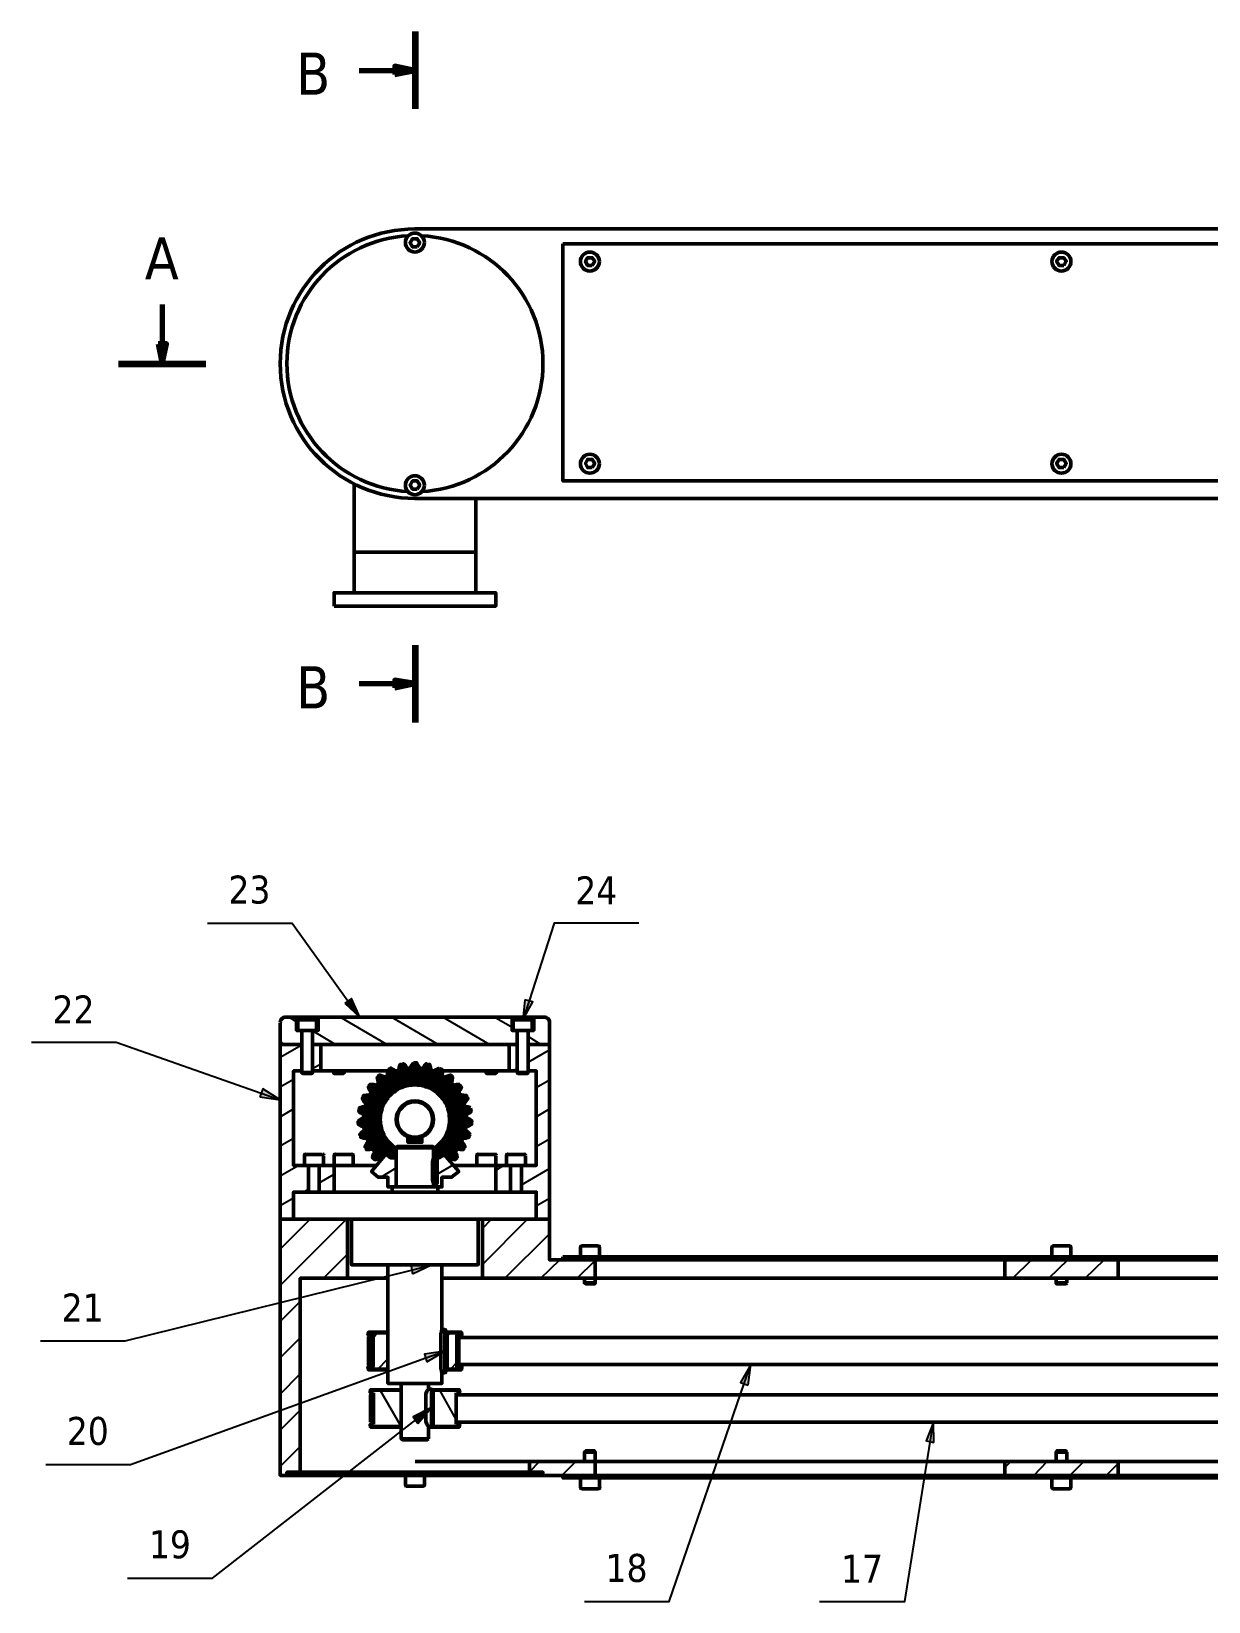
# Model space of a CAD drawing. Header units: millimetres. Extents: x 20663 to 36223, y 4936 to 8014.
# Drawn here: x 20662.7 to 20990.5, y 5064.8 to 5502 of the extents above; entities that cross this region are included whole.
import ezdxf

# ---------------------------------------------------------------- set-up
doc = ezdxf.new("R2010")
doc.units = ezdxf.units.MM
for name, color, linetype in [('PDF_Hatch (ISO)', 7, 'Continuous'), ('PDF_Section Line (ISO)', 7, 'Continuous'), ('PDF_Symbol (ISO)', 7, 'Continuous'), ('PDF_Text', 7, 'Continuous'), ('PDF_Visible (ISO)', 7, 'Continuous')]:
    doc.layers.add(name, color=color, linetype=linetype)
doc.styles.add('PDF Tahoma', font='tahoma.ttf')

msp = doc.modelspace()

# ---------------------------------------------------------------- hatches: boundary and pattern name
at = {"layer": 'PDF_Section Line (ISO)', "transparency": 33554559}
for points in [[(20763.86, 5489.98), (20763.86, 5489.98), (20769.57, 5491.13), (20763.86, 5492.27)], [(20698, 5414.98), (20698, 5414.98), (20699.14, 5409.41), (20700.29, 5414.98)], [(20763.86, 5319.27), (20763.86, 5319.27), (20769.57, 5320.41), (20763.86, 5321.41)]]:
    msp.add_hatch(color=256, dxfattribs=at).paths.add_polyline_path(points)
at = {"layer": 'PDF_Symbol (ISO)', "transparency": 33554559}
for points in [[(20750, 5231.41), (20750, 5231.41), (20754.14, 5227.56), (20751.86, 5232.7)], [(20800.14, 5232.41), (20800.14, 5232.41), (20799.57, 5226.84), (20802.29, 5231.84)], [(20726.29, 5205.41), (20726.29, 5205.41), (20732, 5204.56), (20727.14, 5207.56)], [(20768.86, 5156.13), (20768.86, 5156.13), (20774.14, 5158.56), (20768.43, 5158.27)], [(20772.86, 5131.56), (20772.86, 5131.56), (20777.86, 5134.56), (20772.14, 5133.7)], [(20862.29, 5125.13), (20862.29, 5125.13), (20863, 5130.84), (20860.14, 5125.84)], [(20770.29, 5114.41), (20770.29, 5114.41), (20774.14, 5118.84), (20769, 5116.27)], [(20914, 5109.13), (20914, 5109.13), (20913.86, 5114.84), (20911.86, 5109.56)]]:
    msp.add_hatch(color=256, dxfattribs=at).paths.add_polyline_path(points)

# ---------------------------------------------------------------- linework, layer by layer
at = {"layer": 'PDF_Hatch (ISO)', "lineweight": 25}
for points in [[(20736.57, 5226.27), (20734.43, 5227.56)], [(20761.71, 5219.98), (20748.71, 5227.56)], [(20776, 5219.98), (20763, 5227.56)], [(20790.29, 5219.98), (20777.29, 5227.56)], [(20796.57, 5224.7), (20791.57, 5227.56)], [(20733.14, 5219.98), (20732, 5220.7)], [(20732, 5216.41), (20738, 5219.84)], [(20747.43, 5219.98), (20741, 5223.7)], [(20804.57, 5219.98), (20801, 5222.13)], [(20801, 5214.98), (20807, 5218.41)], [(20741, 5213.27), (20743.29, 5214.56)], [(20796.86, 5212.56), (20798, 5213.27)], [(20732, 5208.13), (20735.71, 5210.27)], [(20803.29, 5207.98), (20807, 5210.13)], [(20732, 5199.84), (20735.71, 5201.98)], [(20803.29, 5199.84), (20807, 5201.98)], [(20732, 5191.7), (20735.71, 5193.84)], [(20803.29, 5191.56), (20807, 5193.7)], [(20732, 5183.41), (20737, 5186.27)], [(20760, 5182.98), (20764.29, 5185.56)], [(20775.71, 5183.84), (20780.14, 5186.41)], [(20792, 5184.98), (20794.14, 5186.27)], [(20799.14, 5180.84), (20807, 5185.41)], [(20742.86, 5181.41), (20747, 5183.84)], [(20732, 5175.13), (20735.71, 5177.27)], [(20738.29, 5178.84), (20739.86, 5179.7)], [(20795.43, 5178.84), (20796.14, 5179.13)], [(20803.29, 5174.98), (20807, 5177.13)], [(20732, 5152.84), (20750.43, 5171.27)], [(20732, 5162.98), (20740.29, 5171.27)], [(20788.29, 5158.7), (20800.86, 5171.27)], [(20788.29, 5168.7), (20790.86, 5171.27)], [(20794.57, 5154.84), (20807, 5167.27)], [(20744, 5154.84), (20750.71, 5161.56)], [(20804.57, 5154.84), (20809.86, 5159.98)], [(20814.71, 5154.84), (20819.71, 5159.84)], [(20822.71, 5159.98), (20821.43, 5160.84)], [(20837, 5159.98), (20835.71, 5160.84)], [(20851.29, 5159.98), (20850, 5160.84)], [(20865.57, 5159.98), (20864.29, 5160.84)], [(20879.86, 5159.98), (20878.57, 5160.84)], [(20894.14, 5159.98), (20892.86, 5160.84)], [(20908.43, 5159.98), (20907.14, 5160.84)], [(20922.71, 5159.98), (20921.43, 5160.84)], [(20937, 5159.98), (20935.71, 5160.84)], [(20936, 5154.84), (20941.14, 5159.98)], [(20946, 5154.84), (20951.29, 5159.98), (20950, 5160.84)], [(20956.14, 5154.84), (20961.43, 5159.98)], [(20965.57, 5159.98), (20964.29, 5160.84)], [(20979.86, 5159.98), (20978.57, 5160.84)], [(20732, 5142.84), (20737.57, 5148.41)], [(20732, 5132.7), (20737.57, 5138.27)], [(20757.86, 5138.27), (20759.14, 5139.7)], [(20778.43, 5138.7), (20779.43, 5139.7)], [(20759.14, 5129.56), (20762, 5132.41)], [(20732, 5122.56), (20737.57, 5128.27)], [(20756.57, 5131.56), (20757.29, 5131.98)], [(20779.43, 5129.56), (20781.14, 5131.41)], [(20765.71, 5113.56), (20759.86, 5123.7)], [(20781, 5115.56), (20776.43, 5123.7)], [(20758, 5118.13), (20757.14, 5118.98)], [(20732, 5112.56), (20737.57, 5118.13)], [(20757.57, 5113.41), (20757.14, 5114.13)], [(20782, 5113.98), (20781.86, 5114.13)], [(20732, 5102.41), (20737.57, 5107.98)], [(20801.43, 5100.98), (20804.14, 5103.84)], [(20810.43, 5099.98), (20814.29, 5103.84)], [(20933.71, 5102.13), (20935.43, 5103.84)], [(20941.86, 5099.98), (20945.57, 5103.84)], [(20951.86, 5099.98), (20955.71, 5103.84)], [(20962, 5099.98), (20965.29, 5103.27)], [(20740.57, 5099.98), (20740.14, 5100.84)], [(20748.71, 5099.98), (20748.29, 5100.84)], [(20757, 5099.98), (20756.57, 5100.84)], [(20765.29, 5099.98), (20764.86, 5100.84)], [(20773.57, 5099.98), (20773.14, 5100.84)], [(20781.71, 5099.98), (20781.29, 5100.84)], [(20790, 5099.98), (20789.57, 5100.84)], [(20798.29, 5099.98), (20797.86, 5100.84)], [(20815.14, 5099.27), (20814.71, 5099.98)], [(20823.43, 5099.27), (20823, 5099.98)], [(20831.71, 5099.27), (20831.29, 5099.98)], [(20840, 5099.27), (20839.57, 5099.98)], [(20848.14, 5099.27), (20847.71, 5099.98)], [(20856.43, 5099.27), (20856, 5099.98)], [(20864.71, 5099.27), (20864.29, 5099.98)], [(20873, 5099.27), (20872.57, 5099.98)], [(20881.14, 5099.27), (20880.71, 5099.98)], [(20889.43, 5099.27), (20889, 5099.98)], [(20897.71, 5099.27), (20897.29, 5099.98)], [(20905.86, 5099.27), (20905.43, 5099.98)], [(20914.14, 5099.27), (20913.71, 5099.98)], [(20922.43, 5099.27), (20922, 5099.98)], [(20930.71, 5099.27), (20930.29, 5099.98)], [(20938.86, 5099.27), (20938.43, 5099.98)], [(20947.14, 5099.27), (20946.71, 5099.98)], [(20955.43, 5099.27), (20955, 5099.98)], [(20963.71, 5099.27), (20963.29, 5099.98)], [(20971.86, 5099.27), (20971.43, 5099.98)], [(20980.14, 5099.27), (20979.71, 5099.98)], [(20988.43, 5099.27), (20988, 5099.98)]]:
    msp.add_lwpolyline(points, dxfattribs=at)
at = {"layer": 'PDF_Section Line (ISO)', "lineweight": 120}
for points in [[(20769.57, 5501.98), (20769.57, 5480.41)], [(20687, 5409.41), (20711.29, 5409.41)], [(20769.57, 5331.13), (20769.57, 5309.55)]]:
    msp.add_lwpolyline(points, dxfattribs=at)
at = {"layer": 'PDF_Section Line (ISO)', "lineweight": 70}
for points in [[(20754, 5491.13), (20763.86, 5491.13), (20769.57, 5491.13)], [(20699.14, 5425.98), (20699.14, 5414.98), (20699.14, 5409.41)], [(20754, 5320.41), (20763.86, 5320.41), (20769.57, 5320.41)]]:
    msp.add_lwpolyline(points, dxfattribs=at)
for points in [[(20763.86, 5489.98), (20769.57, 5491.13), (20763.86, 5492.27)], [(20698, 5414.98), (20699.14, 5409.41), (20700.29, 5414.98)], [(20763.86, 5319.27), (20769.57, 5320.41), (20763.86, 5321.41)]]:
    msp.add_lwpolyline(points, close=True, dxfattribs=at)
at = {"layer": 'PDF_Symbol (ISO)', "lineweight": 25}
for points in [[(20711.71, 5253.7), (20735.29, 5253.7), (20750.86, 5232.13), (20754.14, 5227.56)], [(20831.86, 5253.7), (20808.29, 5253.7), (20801.29, 5232.13), (20799.57, 5226.84)], [(20662.71, 5220.56), (20686.29, 5220.56), (20726.71, 5206.41), (20732, 5204.56)], [(20665.29, 5137.41), (20688.86, 5137.41), (20768.57, 5157.13), (20774.14, 5158.56)], [(20666.71, 5102.98), (20690.29, 5102.98), (20772.57, 5132.7), (20777.86, 5134.56)], [(20816.71, 5064.84), (20840.29, 5064.84), (20861.14, 5125.56), (20863, 5130.84)], [(20689.43, 5071.41), (20713.14, 5071.41), (20769.71, 5115.41), (20774.14, 5118.84)], [(20882.14, 5064.84), (20905.86, 5064.84), (20913, 5109.27), (20913.86, 5114.84)]]:
    msp.add_lwpolyline(points, dxfattribs=at)
for points in [[(20750, 5231.41), (20754.14, 5227.56), (20751.86, 5232.7)], [(20800.14, 5232.41), (20799.57, 5226.84), (20802.29, 5231.84)], [(20726.29, 5205.41), (20732, 5204.56), (20727.14, 5207.56)], [(20768.86, 5156.13), (20774.14, 5158.56), (20768.43, 5158.27)], [(20772.86, 5131.56), (20777.86, 5134.56), (20772.14, 5133.7)], [(20862.29, 5125.13), (20863, 5130.84), (20860.14, 5125.84)], [(20770.29, 5114.41), (20774.14, 5118.84), (20769, 5116.27)], [(20914, 5109.13), (20913.86, 5114.84), (20911.86, 5109.56)]]:
    msp.add_lwpolyline(points, close=True, dxfattribs=at)
at = {"layer": 'PDF_Visible (ISO)', "lineweight": 50}
for points in [[(21176.28, 5450.7), (21093.86, 5450.7), (21090.14, 5446.98), (20769.57, 5446.98)], [(20752.57, 5375.98), (20752.57, 5356.98), (20786.43, 5356.98), (20786.43, 5371.98)], [(20769.57, 5371.98), (21090.14, 5371.98), (21093.86, 5368.13), (21176.28, 5368.13), (21182, 5368.13), (21182, 5345.7)], [(20752.57, 5345.7), (20752.57, 5356.98), (20786.43, 5356.98), (20786.43, 5345.7)], [(20732, 5225.98), (20732, 5219.98), (20738, 5219.98), (20738, 5223.7), (20738, 5212.13), (20741, 5212.13), (20740.71, 5211.84), (20738.29, 5211.84), (20738, 5212.13)], [(20805.57, 5227.56), (20802.57, 5227.56), (20802.57, 5223.84), (20802.14, 5223.84), (20798, 5223.84), (20796.86, 5223.84), (20796.86, 5226.55), (20796.86, 5223.84), (20796.57, 5223.84), (20796.57, 5227.56), (20742.57, 5227.56), (20742.57, 5223.84), (20742.14, 5223.84), (20738, 5223.84), (20736.86, 5223.84), (20736.57, 5223.84), (20736.57, 5227.56), (20733.57, 5227.56)], [(20736.57, 5227.56), (20742.57, 5227.56)], [(20736.86, 5226.55), (20736.86, 5223.84)], [(20737.14, 5226.84), (20741.86, 5226.84)], [(20742.14, 5226.55), (20742.14, 5223.84)], [(20796.57, 5227.56), (20802.57, 5227.56)], [(20802.14, 5223.84), (20802.14, 5226.55), (20802.14, 5223.84), (20798, 5223.84), (20796.86, 5223.84)], [(20801, 5223.7), (20801, 5212.13), (20800.71, 5211.84), (20798.29, 5211.84), (20798, 5212.13), (20801, 5212.13), (20800.71, 5211.84), (20798.29, 5211.84), (20798, 5212.13), (20801, 5212.13), (20801, 5223.7), (20801, 5219.98), (20807, 5219.98), (20807, 5225.98)], [(20738, 5219.98), (20732, 5219.98), (20732, 5171.27), (20735.71, 5171.27), (20735.71, 5178.84), (20792, 5178.84), (20803.29, 5178.84), (20803.29, 5171.27), (20807, 5171.27), (20807, 5219.98), (20801, 5219.98)], [(20741, 5212.13), (20741, 5223.7), (20741, 5219.98), (20798, 5219.98), (20798, 5223.7), (20798, 5212.13), (20798, 5223.7)], [(20741, 5212.56), (20743.29, 5212.56), (20743.29, 5219.98), (20741, 5219.98)], [(20798, 5219.98), (20795.71, 5219.98), (20795.71, 5212.56), (20798, 5212.56)], [(20747, 5178.84), (20747, 5186.27), (20744, 5186.27), (20739.86, 5186.27), (20738.71, 5186.27), (20735.71, 5186.27), (20735.71, 5212.56), (20738, 5212.56)], [(20743.29, 5212.56), (20762, 5212.56)], [(20746.86, 5212.56), (20746.86, 5212.13), (20747.14, 5211.84), (20749.43, 5211.84), (20749.86, 5212.13), (20749.86, 5212.56)], [(20746.86, 5212.13), (20749.86, 5212.13)], [(20764, 5212.56), (20764.57, 5212.56)], [(20774.43, 5212.56), (20775, 5212.56)], [(20777.14, 5212.56), (20795.71, 5212.56)], [(20789.29, 5212.56), (20789.29, 5212.13), (20789.57, 5211.84), (20791.86, 5211.84), (20792.29, 5212.13), (20792.29, 5212.56)], [(20789.29, 5212.13), (20792.29, 5212.13)], [(20801, 5212.56), (20803.29, 5212.56), (20803.29, 5186.27), (20800.29, 5186.27), (20796, 5186.27), (20795, 5186.27), (20795, 5188.98)], [(20771.43, 5194.13), (20771.43, 5192.7), (20767.57, 5192.7), (20767.57, 5194.13)], [(20738.71, 5188.98), (20738.71, 5186.27)], [(20739, 5189.27), (20743.71, 5189.27)], [(20744, 5188.98), (20744, 5186.27)], [(20747, 5188.98), (20747, 5186.27), (20758.86, 5186.27)], [(20747.29, 5189.27), (20752, 5189.27)], [(20752.29, 5188.98), (20752.29, 5186.27)], [(20764.29, 5191.13), (20764.29, 5180.27), (20764.29, 5188.41), (20762.71, 5188.41), (20761.43, 5189.41), (20757.43, 5184.56), (20759.29, 5182.98), (20762, 5182.98), (20762, 5180.27), (20763.14, 5180.27)], [(20761.43, 5189.41), (20761.43, 5189.41)], [(20761.71, 5189.27), (20761.71, 5189.41), (20762.29, 5188.84), (20762.86, 5188.41), (20762.14, 5188.84), (20761.43, 5189.41)], [(20761.71, 5189.41), (20762, 5189.41), (20762.71, 5188.84), (20763.43, 5188.41)], [(20761.86, 5189.41), (20763.57, 5191.56), (20763.43, 5190.98), (20763.43, 5190.41), (20762.57, 5188.98), (20762.86, 5189.41)], [(20763.71, 5188.41), (20763.29, 5188.84), (20762.86, 5189.41), (20763.14, 5189.41), (20763.71, 5188.98), (20764.29, 5188.7)], [(20763.14, 5178.84), (20763.14, 5180.27), (20764.29, 5180.27), (20775.86, 5180.27), (20777, 5180.27), (20777, 5182.98), (20779.71, 5182.98), (20781.71, 5184.56), (20777.57, 5189.41), (20776.29, 5188.41), (20775.57, 5188.41)], [(20763.43, 5189.27), (20764, 5190.13), (20764.29, 5190.13)], [(20764, 5188.84), (20764.29, 5189.41)], [(20774.71, 5191.13), (20774.71, 5188.56)], [(20775.71, 5189.13), (20775.14, 5190.13), (20774.71, 5190.13)], [(20775.14, 5188.7), (20774.71, 5189.41)], [(20775, 5188.7), (20774.71, 5188.98)], [(20777.14, 5189.27), (20775.43, 5191.56), (20775.57, 5190.98), (20775.57, 5190.41), (20776.29, 5189.41), (20776, 5189.41), (20775.43, 5188.98), (20774.86, 5188.56)], [(20776.57, 5188.98), (20776.29, 5189.41), (20776, 5188.84), (20775.43, 5188.41)], [(20775.71, 5188.41), (20776.43, 5188.84), (20777.14, 5189.41), (20777.29, 5189.41), (20777.43, 5189.27)], [(20776.14, 5188.41), (20776.86, 5188.84), (20777.29, 5189.41)], [(20777.57, 5189.41), (20777, 5188.84), (20776.29, 5188.41)], [(20777.57, 5189.41), (20777.57, 5189.41)], [(20780.14, 5186.27), (20792, 5186.27), (20792, 5188.98)], [(20786.71, 5188.98), (20786.71, 5186.27)], [(20787, 5189.27), (20791.71, 5189.27)], [(20795.29, 5189.27), (20800, 5189.27)], [(20800.29, 5188.98), (20800.29, 5186.27)], [(20775.43, 5188.56), (20774.71, 5188.56), (20774.71, 5188.41), (20774.57, 5187.98), (20774.43, 5187.41), (20774.43, 5186.98), (20774.43, 5186.7), (20774.43, 5182.98), (20774.43, 5182.56), (20774.43, 5182.13), (20774.57, 5181.56), (20774.71, 5181.13), (20774.71, 5180.98), (20775.43, 5180.98)], [(20795, 5186.27), (20792, 5186.27), (20792, 5178.84)], [(20775.86, 5180.27), (20775.86, 5178.84)], [(20803.29, 5178.84), (20803.29, 5171.27), (20788.29, 5171.27), (20735.71, 5171.27), (20732, 5171.27), (20732, 5099.98), (20733.86, 5099.98), (20733.86, 5100.84), (20737.57, 5100.84), (20737.57, 5154.84), (20750.71, 5154.84), (20750.71, 5171.27)], [(20735.71, 5171.27), (20735.71, 5178.84)], [(20751.86, 5158.84), (20751.86, 5171.13)], [(20787.14, 5158.84), (20787.14, 5171.13)], [(20788.29, 5171.27), (20788.29, 5154.84), (20819.71, 5154.84), (20819.71, 5159.98), (20807, 5159.98), (20807, 5171.27), (20803.29, 5171.27)], [(20815.57, 5163.56), (20815.57, 5160.84)], [(20816, 5163.84), (20820.57, 5163.84)], [(20820.86, 5163.56), (20820.86, 5160.84)], [(20946.86, 5163.56), (20946.86, 5160.84)], [(20947.14, 5163.84), (20951.86, 5163.84)], [(20952.14, 5163.56), (20952.14, 5160.84)], [(20752.14, 5158.56), (20786.86, 5158.56)], [(20762, 5158.56), (20762, 5125.56), (20777, 5125.56), (20777, 5128.56)], [(20777, 5140.56), (20777, 5158.56)], [(20750.71, 5154.84), (20762, 5154.84)], [(20777, 5154.84), (20788.29, 5154.84)], [(20819.71, 5153.56), (20819.43, 5153.27), (20817.14, 5153.27), (20816.71, 5153.56), (20819.71, 5153.56), (20819.71, 5154.84), (20823.57, 5154.84), (20930, 5154.84), (20933.71, 5154.84)], [(20816.71, 5154.84), (20816.71, 5153.56)], [(20948, 5154.84), (20948, 5153.56)], [(20951, 5154.84), (20951, 5153.56)], [(20965.29, 5154.84), (20969, 5154.84), (21075.43, 5154.84), (21079.28, 5154.84), (21079.28, 5153.56)], [(20757.29, 5138.84), (20757.86, 5138.84), (20757.86, 5130.27), (20757.29, 5130.27), (20756.43, 5130.13), (20756.57, 5129.41), (20757.29, 5129.56), (20762, 5129.56), (20762, 5139.7), (20757.29, 5139.7), (20756.57, 5139.84), (20756.43, 5139.13), (20757.29, 5138.98)], [(20756.57, 5139.84), (20762, 5139.84)], [(20757.29, 5138.41), (20757.43, 5138.41)], [(20757.43, 5130.27), (20757.43, 5138.84)], [(20777.86, 5140.56), (20777, 5140.56), (20777, 5140.41), (20776.86, 5140.13), (20776.86, 5139.84), (20776.71, 5139.56), (20776.71, 5139.13), (20776.71, 5138.7), (20776.71, 5138.27), (20776.71, 5130.84), (20776.71, 5130.41), (20776.71, 5129.98), (20776.71, 5129.56), (20776.86, 5129.27), (20776.86, 5128.98), (20777, 5128.7), (20777, 5128.56), (20777.86, 5128.56)], [(20778.14, 5139.84), (20782.43, 5139.84)], [(20778.14, 5139.7), (20778.43, 5139.7)], [(20781.86, 5138.98), (20782.57, 5139.13), (20782.43, 5139.84), (20781.71, 5139.7), (20778.43, 5139.7), (20778.43, 5129.56), (20781.71, 5129.56), (20782.43, 5129.41), (20782.57, 5130.13), (20781.86, 5130.27)], [(21211, 5138.41), (20781.71, 5138.41)], [(20756.57, 5129.41), (20762, 5129.41)], [(20757.29, 5130.84), (20757.43, 5130.84)], [(20778.43, 5129.56), (20778.14, 5129.56)], [(20778.14, 5129.41), (20782.43, 5129.41)], [(21211, 5130.84), (20781.71, 5130.84)], [(20757.86, 5114.27), (20757, 5114.13), (20757.14, 5113.41), (20758, 5113.56), (20765.71, 5113.56), (20765.71, 5123.7), (20758, 5123.7), (20757.14, 5123.84), (20757, 5123.13), (20757.86, 5122.98)], [(20757.14, 5123.84), (20765.71, 5123.84)], [(20765.71, 5125.56), (20765.71, 5110.13)], [(20774.14, 5123.98), (20773.29, 5123.98), (20773.14, 5123.84), (20773, 5123.7), (20772.86, 5123.41), (20772.71, 5123.13), (20772.57, 5122.7), (20772.57, 5122.27), (20772.57, 5121.84), (20772.57, 5115.84), (20772.57, 5115.41), (20772.57, 5114.98), (20772.71, 5114.56), (20772.86, 5114.27), (20773, 5113.98), (20773.14, 5113.7), (20773.29, 5113.56), (20774.14, 5113.56), (20774.43, 5113.84), (20774.43, 5115.84), (20774.43, 5121.84), (20774.43, 5123.7), (20774.57, 5123.7)], [(20773.29, 5125.56), (20773.29, 5123.98)], [(20774.57, 5113.56), (20774.14, 5113.56), (20774.14, 5115.84), (20774.14, 5121.84), (20774.14, 5123.98), (20774.43, 5123.7)], [(20774.29, 5123.84), (20781.86, 5123.84)], [(20781.14, 5122.98), (20782, 5123.13), (20781.86, 5123.84), (20781, 5123.7), (20774.57, 5123.7), (20774.57, 5113.56), (20781, 5113.56), (20781.86, 5113.41), (20782, 5114.13), (20781.14, 5114.27)], [(20758, 5122.98), (20758, 5114.27)], [(20781, 5114.27), (20781, 5122.98)], [(20781, 5122.41), (21123.57, 5122.41)], [(20781, 5114.84), (21123.57, 5114.84)], [(20757.14, 5113.41), (20765.71, 5113.41)], [(20773.29, 5113.56), (20773.29, 5110.13)], [(20773.29, 5113.41), (20781.86, 5113.41)], [(20819.71, 5106.41), (20819.43, 5106.84), (20817.14, 5106.84), (20816.71, 5106.41), (20819.71, 5106.41), (20819.71, 5103.84), (20823.57, 5103.84), (20930, 5103.84), (20933.71, 5103.84)], [(20816.71, 5103.84), (20816.71, 5106.41)], [(20948, 5103.84), (20948, 5106.41)], [(20951, 5103.84), (20951, 5106.41)], [(20965.29, 5103.84), (20969, 5103.84), (21075.43, 5103.84), (21079.28, 5103.84), (21079.28, 5106.41)], [(20769.57, 5103.84), (20801.43, 5103.84)], [(20766.86, 5097.41), (20766.86, 5099.98)], [(20772.14, 5097.41), (20772.14, 5099.98)], [(20815.57, 5096.56), (20815.57, 5099.27)], [(20820.86, 5096.56), (20820.86, 5099.27)], [(20946.86, 5096.56), (20946.86, 5099.27)], [(20952.14, 5096.56), (20952.14, 5099.27)], [(20767.14, 5096.98), (20771.86, 5096.98)], [(20816, 5096.27), (20820.57, 5096.27)], [(20947.14, 5096.27), (20951.86, 5096.27)]]:
    msp.add_lwpolyline(points, dxfattribs=at)
for points in [[(20767.61, 5445.08, 0.948339), (20767.61, 5373.89, -0.948339)], [(20771.39, 5373.89, 0.948339), (20771.39, 5445.08, -0.948339)], [(20797.21, 5226.84, 0.414217), (20796.86, 5226.48, -0.414217)], [(20802.14, 5226.48, 0.414228), (20801.79, 5226.84, -0.414228)], [(20798, 5223.77, 0.414239), (20797.93, 5223.84, -0.414239)], [(20801.07, 5223.84, 0.41425), (20801, 5223.77, -0.41425)]]:
    msp.add_lwpolyline(points, format="xyb", close=True, dxfattribs=at)
for points in [[(20770.14, 5441.98), (20768.86, 5441.98), (20768.14, 5443.13), (20768.86, 5444.27), (20770.14, 5444.27), (20770.86, 5443.13)], [(20810.71, 5442.84), (20810.71, 5376.84), (21088.29, 5376.84), (21088.29, 5442.84)], [(20818.86, 5436.84), (20817.57, 5436.84), (20817, 5437.98), (20817.57, 5438.98), (20818.86, 5438.98), (20819.57, 5437.98)], [(20950.14, 5436.84), (20948.86, 5436.84), (20948.14, 5437.98), (20948.86, 5438.98), (20950.14, 5438.98), (20950.86, 5437.98)], [(20818.86, 5380.55), (20817.57, 5380.55), (20817, 5381.7), (20817.57, 5382.84), (20818.86, 5382.84), (20819.57, 5381.7)], [(20950.14, 5380.55), (20948.86, 5380.55), (20948.14, 5381.7), (20948.86, 5382.84), (20950.14, 5382.84), (20950.86, 5381.7)], [(20770.14, 5374.55), (20768.86, 5374.55), (20768.14, 5375.7), (20768.86, 5376.84), (20770.14, 5376.84), (20770.86, 5375.7)], [(20747, 5341.98), (20747, 5345.7), (20792, 5345.7), (20792, 5341.98)], [(20801.86, 5226.84), (20797.14, 5226.84)], [(20762.71, 5205.84), (20759.43, 5209.27), (20759.14, 5209.98), (20759, 5210.84), (20762.57, 5206.98), (20762.57, 5206.41)], [(20763, 5207.27), (20763.43, 5207.13), (20764, 5206.84), (20761.29, 5210.84), (20760.43, 5211.13), (20759.71, 5211.41)], [(20762, 5212.98), (20764.57, 5208.41), (20764.43, 5207.84), (20764.57, 5207.27), (20762, 5211.27), (20761.86, 5212.13)], [(20765, 5208.56), (20765.57, 5208.27), (20766, 5207.98), (20764.14, 5212.41), (20763.57, 5212.98), (20762.71, 5213.41)], [(20766.57, 5208.13), (20765, 5212.7), (20765.14, 5213.56), (20765.43, 5214.41), (20766.86, 5209.27), (20766.57, 5208.7)], [(20767.29, 5209.41), (20767.71, 5208.98), (20768.14, 5208.56), (20767.43, 5213.27), (20766.86, 5213.98), (20766.29, 5214.56)], [(20769.14, 5214.84), (20769.29, 5209.56), (20768.86, 5209.13), (20768.71, 5208.56), (20768.29, 5213.41), (20768.57, 5214.13)], [(20769.86, 5209.56), (20770.14, 5209.13), (20770.29, 5208.56), (20770.71, 5213.41), (20770.43, 5214.13), (20770, 5214.84)], [(20771, 5208.56), (20771.71, 5213.27), (20772.14, 5213.98), (20772.71, 5214.56), (20771.71, 5209.41), (20771.29, 5208.98)], [(20772.29, 5209.27), (20772.43, 5208.7), (20772.43, 5208.13), (20774, 5212.7), (20773.86, 5213.56), (20773.57, 5214.41)], [(20776.29, 5213.41), (20774, 5208.56), (20773.43, 5208.27), (20773.14, 5207.98), (20774.86, 5212.41), (20775.43, 5212.98)], [(20774.57, 5208.41), (20774.57, 5207.84), (20774.57, 5207.27), (20777, 5211.27), (20777.14, 5212.13), (20777, 5212.98)], [(20775, 5206.84), (20777.86, 5210.84), (20778.57, 5211.13), (20779.43, 5211.41), (20776.14, 5207.27), (20775.57, 5207.13)], [(20776.57, 5206.98), (20776.43, 5206.41), (20776.29, 5205.84), (20779.57, 5209.27), (20779.86, 5209.98), (20780, 5210.84)], [(20760.86, 5205.13), (20756.57, 5208.13), (20756.86, 5207.27), (20757.29, 5206.7), (20761.43, 5204.13), (20761.14, 5204.56)], [(20761.14, 5205.56), (20757, 5208.84), (20758, 5208.84), (20758.71, 5208.56), (20762.29, 5205.41), (20761.86, 5205.56)], [(20782, 5208.84), (20777.86, 5205.56), (20777.29, 5205.56), (20776.71, 5205.41), (20780.29, 5208.56), (20781.14, 5208.84)], [(20778.14, 5205.13), (20778, 5204.56), (20777.71, 5204.13), (20781.71, 5206.7), (20782.14, 5207.27), (20782.43, 5208.13)], [(20759.14, 5201.13), (20754, 5202.27), (20754.86, 5202.56), (20755.57, 5202.7), (20760.29, 5201.56), (20759.71, 5201.41)], [(20760.43, 5202.13), (20760, 5202.41), (20759.71, 5202.98), (20754.86, 5204.98), (20755.29, 5204.13), (20755.86, 5203.56)], [(20759.86, 5203.41), (20755.14, 5205.7), (20756, 5205.84), (20756.86, 5205.84), (20761, 5203.56), (20760.57, 5203.56)], [(20778, 5203.56), (20782.14, 5205.84), (20783, 5205.84), (20783.86, 5205.7), (20779.14, 5203.41), (20778.57, 5203.56)], [(20779.29, 5202.98), (20779, 5202.41), (20778.57, 5202.13), (20783.14, 5203.56), (20783.71, 5204.13), (20784.29, 5204.98)], [(20785, 5202.27), (20779.86, 5201.13), (20779.29, 5201.41), (20778.71, 5201.56), (20783.43, 5202.7), (20784.29, 5202.56)], [(20759, 5198.7), (20753.71, 5198.56), (20754.43, 5199.13), (20755.14, 5199.41), (20759.86, 5199.27), (20759.43, 5198.98)], [(20760, 5197.7), (20759.43, 5197.84), (20759, 5198.13), (20753.71, 5197.7), (20754.43, 5197.27), (20755.29, 5196.98)], [(20759, 5200.56), (20753.86, 5201.41), (20754.43, 5200.84), (20755.14, 5200.41), (20760, 5199.84), (20759.43, 5200.13)], [(20780, 5200.56), (20779.57, 5200.13), (20779, 5199.84), (20783.86, 5200.41), (20784.57, 5200.84), (20785.14, 5201.41)], [(20780, 5198.13), (20779.57, 5197.84), (20779, 5197.7), (20783.71, 5196.98), (20784.57, 5197.27), (20785.29, 5197.7)], [(20779.14, 5199.27), (20783.86, 5199.41), (20784.71, 5199.13), (20785.43, 5198.56), (20780.14, 5198.7), (20779.57, 5198.98)], [(20759.29, 5196.27), (20754.14, 5194.84), (20754.71, 5195.56), (20755.43, 5196.13), (20760.14, 5197.13), (20759.71, 5196.7)], [(20759.43, 5195.7), (20754.43, 5194.13), (20755.29, 5193.84), (20756.14, 5193.84), (20760.57, 5195.56), (20760, 5195.56)], [(20760.29, 5193.98), (20755.57, 5191.41), (20756, 5192.27), (20756.43, 5192.84), (20760.86, 5194.98), (20760.43, 5194.56)], [(20761.57, 5193.56), (20761.14, 5193.41), (20760.57, 5193.56), (20756, 5190.7), (20756.86, 5190.7), (20757.71, 5190.84)], [(20778.57, 5193.56), (20778, 5193.41), (20777.43, 5193.56), (20781.29, 5190.84), (20782.14, 5190.7), (20783, 5190.7)], [(20778.14, 5194.98), (20782.57, 5192.84), (20783, 5192.27), (20783.43, 5191.41), (20778.86, 5193.98), (20778.57, 5194.56)], [(20779.57, 5195.7), (20779, 5195.56), (20778.43, 5195.56), (20782.86, 5193.84), (20783.71, 5193.84), (20784.57, 5194.13)], [(20784.86, 5194.84), (20779.71, 5196.27), (20779.29, 5196.7), (20778.86, 5197.13), (20783.57, 5196.13), (20784.29, 5195.56)], [(20761.57, 5191.98), (20757.71, 5188.41), (20757.86, 5189.27), (20758.29, 5190.13), (20762, 5193.13), (20761.71, 5192.56)], [(20762, 5191.56), (20758.29, 5187.84), (20759.14, 5187.98), (20759.86, 5188.27), (20763.14, 5191.84), (20762.57, 5191.7)], [(20774.71, 5191.13), (20774.43, 5191.56), (20764.57, 5191.56), (20764.29, 5191.13)], [(20771.43, 5193.13), (20771.14, 5192.84), (20768, 5192.84), (20767.57, 5193.13)], [(20777, 5191.56), (20780.71, 5187.84), (20779.86, 5187.98), (20779.14, 5188.27), (20775.86, 5191.84), (20776.43, 5191.7)], [(20781.29, 5188.41), (20777.43, 5191.98), (20777.29, 5192.56), (20777, 5193.13), (20780.71, 5190.13), (20781.14, 5189.27)], [(20739.86, 5178.84), (20739.86, 5186.27)], [(20742.86, 5178.84), (20742.86, 5186.27)], [(20775.71, 5188.27), (20775.71, 5186.7), (20775.71, 5182.98), (20775.71, 5181.41), (20775.43, 5180.98), (20775.43, 5182.98), (20775.43, 5186.7), (20775.43, 5188.56)], [(20796.14, 5178.84), (20796.14, 5186.27)], [(20799.14, 5178.84), (20799.14, 5186.27)], [(20774.71, 5180.27), (20774.71, 5180.98)], [(20810.71, 5160.84), (20810.71, 5159.98), (21088.29, 5159.98), (21088.29, 5160.84)], [(20965.29, 5159.98), (20933.71, 5159.98), (20933.71, 5154.84), (20965.29, 5154.84)], [(20951, 5153.56), (20950.71, 5153.27), (20948.29, 5153.27), (20948, 5153.56)], [(20757.29, 5138.41), (20756.57, 5138.41), (20756.57, 5130.84), (20757.29, 5130.84)], [(20778.14, 5130.84), (20778.14, 5128.84), (20777.86, 5128.56), (20777.86, 5130.84), (20777.86, 5138.27), (20777.86, 5140.56), (20778.14, 5140.27), (20778.14, 5138.27)], [(20781.71, 5130.27), (20781.14, 5130.27), (20781.14, 5138.84), (20781.71, 5138.84)], [(20757.14, 5114.84), (20758, 5114.84), (20758, 5122.41), (20757.14, 5122.41)], [(20773.29, 5110.13), (20772.86, 5109.84), (20766.14, 5109.84), (20765.71, 5110.13)], [(20951, 5106.41), (20950.71, 5106.84), (20948.29, 5106.84), (20948, 5106.41)], [(20801.43, 5100.84), (20805.14, 5100.84), (20805.14, 5099.98), (20819.71, 5099.98), (20819.71, 5103.84), (20801.43, 5103.84)], [(20965.29, 5103.84), (20933.71, 5103.84), (20933.71, 5099.98), (20965.29, 5099.98)], [(20805.14, 5099.98), (20805.14, 5100.84), (20733.86, 5100.84), (20733.86, 5099.98)], [(20810.71, 5099.98), (20810.71, 5099.27), (21088.29, 5099.27), (21088.29, 5099.98)]]:
    msp.add_lwpolyline(points, close=True, dxfattribs=at)
msp.add_lwpolyline([(20774.78, 5190.99, 0.021476), (20775.45, 5191.47, 0.016446), (20775.94, 5191.88, 0.041754), (20777.04, 5193.04, 0.016446), (20777.42, 5193.55, 0.041754), (20778.22, 5194.95, 0.016446), (20778.47, 5195.53, 0.041754), (20778.94, 5197.07, 0.016446), (20779.05, 5197.69, 0.041754), (20779.14, 5199.3, 0.016446), (20779.1, 5199.93, 0.041754), (20778.82, 5201.52, 0.016446), (20778.64, 5202.12, 0.041754), (20778, 5203.6, 0.016446), (20777.69, 5204.15, 0.041754), (20776.73, 5205.44, 0.016446), (20776.29, 5205.9, 0.041754), (20775.06, 5206.93, 0.016446), (20774.53, 5207.28, 0.041754), (20773.09, 5208, 0.016446), (20772.5, 5208.22, 0.041754), (20770.93, 5208.59, 0.016446), (20770.3, 5208.66, 0.041754), (20768.7, 5208.66, 0.016446), (20768.07, 5208.59, 0.041754), (20766.5, 5208.22, 0.016446), (20765.91, 5208, 0.041754), (20764.47, 5207.28, 0.016446), (20763.94, 5206.93, 0.041754), (20762.71, 5205.9, 0.016446), (20762.27, 5205.44, 0.041754), (20761.31, 5204.15, 0.016446), (20761, 5203.6, 0.041754), (20760.36, 5202.12, 0.016446), (20760.18, 5201.52, 0.041754), (20759.9, 5199.93, 0.016446), (20759.86, 5199.3, 0.041754), (20759.95, 5197.69, 0.016446), (20760.06, 5197.07, 0.041754), (20760.52, 5195.53, 0.016446), (20760.78, 5194.95, 0.041754), (20761.58, 5193.55, 0.016446), (20761.96, 5193.05, 0.041754), (20763.06, 5191.88, 0.016446), (20763.55, 5191.47, 0.021476), (20764.22, 5190.99)], format="xyb", dxfattribs=at)
for centre, radius in [((20769.5, 5443.2), 2.64), ((20818.21, 5437.91), 2.64), ((20949.5, 5437.91), 2.64), ((20818.21, 5381.63), 2.64), ((20949.5, 5381.63), 2.64), ((20769.5, 5375.63), 2.64), ((20769.5, 5199.05), 5.21), ((20769.5, 5199.05), 4.93)]:
    msp.add_circle(centre, radius, dxfattribs=at)
for centre, radius, start, end in [((20769.5, 5409.48), 37.5, 90, 269.9945), ((20733.5, 5226.06), 1.5, 89.9999, 180.0001), ((20737.21, 5226.48), 0.357, 89.9997, 180.0003), ((20741.79, 5226.48), 0.357, 359.9996, 89.9985), ((20805.5, 5226.06), 1.5, 359.9938, 89.994), ((20737.93, 5223.77), 0.0714, 0.0137, 90.0054), ((20741.07, 5223.77), 0.0714, 89.9964, 180.0036), ((20769.5, 5199.05), 15.79, 128.4747, 131.5225), ((20769.5, 5199.06), 14.36, 121.4482, 125.217), ((20769.5, 5199.05), 15.79, 115.1365, 118.1844), ((20769.5, 5199.06), 14.36, 108.1112, 111.88), ((20769.5, 5199.05), 15.79, 101.8049, 104.8527), ((20769.5, 5199.06), 14.36, 94.7788, 98.5475), ((20769.5, 5199.05), 15.79, 88.4727, 91.5206), ((20769.5, 5199.06), 14.36, 81.4465, 85.2153), ((20769.5, 5199.05), 15.79, 75.1413, 78.1892), ((20769.5, 5199.06), 14.36, 68.1149, 71.8836), ((20769.5, 5199.05), 15.79, 61.8093, 64.8572), ((20769.5, 5199.06), 14.36, 54.7775, 58.5463), ((20769.5, 5199.05), 15.79, 48.4717, 51.5196), ((20769.5, 5199.05), 15.79, 141.8059, 144.8538), ((20769.5, 5199.06), 14.36, 148.1116, 151.8803), ((20769.5, 5199.06), 14.36, 134.7803, 138.549), ((20769.5, 5199.05), 10.5, 128.4741, 131.5226), ((20769.5, 5199.05), 10.5, 115.136, 118.1845), ((20769.5, 5199.05), 10.5, 101.8043, 104.8528), ((20769.5, 5199.05), 10.5, 88.4722, 91.5207), ((20769.5, 5199.05), 10.5, 75.1407, 78.1892), ((20769.5, 5199.05), 10.5, 61.8088, 64.8572), ((20769.5, 5199.05), 10.5, 48.4712, 51.5196), ((20769.5, 5199.06), 14.36, 41.4459, 45.2146), ((20769.5, 5199.06), 14.36, 28.1144, 31.8832), ((20769.5, 5199.05), 15.79, 35.1403, 38.1881), ((20769.5, 5199.05), 15.79, 168.4705, 171.5184), ((20769.5, 5199.05), 15.79, 155.1378, 158.1857), ((20769.5, 5199.06), 14.36, 161.4434, 165.2122), ((20769.5, 5199.05), 10.5, 155.1373, 158.1857), ((20769.5, 5199.05), 10.5, 141.8054, 144.8538), ((20769.5, 5199.05), 10.5, 35.1397, 38.1882), ((20769.5, 5199.05), 10.5, 21.8081, 24.8566), ((20769.5, 5199.06), 14.36, 14.7817, 18.5505), ((20769.5, 5199.05), 15.79, 21.8087, 24.8565), ((20769.5, 5199.05), 15.79, 8.4757, 11.5236), ((20769.5, 5199.05), 15.79, 181.8077, 184.8556), ((20769.5, 5199.05), 14.36, 174.7758, 178.5445), ((20769.5, 5199.05), 10.5, 181.8072, 184.8556), ((20769.5, 5199.05), 10.5, 168.47, 171.5185), ((20769.5, 5199.05), 10.5, 8.4752, 11.5236), ((20769.5, 5199.05), 10.5, 355.1329, 358.1814), ((20769.5, 5199.05), 14.36, 1.4503, 5.219), ((20769.5, 5199.05), 15.79, 355.1335, 358.1813), ((20769.5, 5199.06), 15.79, 195.139, 198.1869), ((20769.5, 5199.05), 14.36, 188.1129, 191.8816), ((20769.5, 5199.05), 14.36, 201.4451, 205.2139), ((20769.5, 5199.05), 10.5, 195.1385, 198.1869), ((20769.5, 5199.05), 10.5, 208.4708, 211.5192), ((20769.5, 5199.06), 10.5, 328.4685, 331.5169), ((20769.5, 5199.05), 10.5, 341.8009, 344.8494), ((20769.5, 5199.05), 14.36, 334.7751, 338.5439), ((20769.5, 5199.05), 14.36, 348.1068, 351.8756), ((20769.5, 5199.06), 15.79, 341.8014, 344.8493), ((20739.07, 5189.06), 0.357, 89.9997, 180.0003), ((20743.79, 5189.06), 0.357, 359.9996, 89.9985), ((20747.36, 5189.06), 0.357, 89.9997, 180.0003), ((20751.93, 5189.06), 0.357, 359.9983, 89.9998), ((20769.5, 5199.06), 15.79, 208.4713, 211.5192), ((20769.5, 5199.05), 14.36, 214.7769, 218.5456), ((20769.5, 5199.06), 10.5, 221.8026, 224.851), ((20769.5, 5199.06), 10.5, 235.1341, 238.1825), ((20769.5, 5199.06), 6.36, 252.8886, 261.1935), ((20769.5, 5199.06), 6.36, 278.7949, 287.0998), ((20769.5, 5199.06), 10.5, 301.8054, 304.8539), ((20769.5, 5199.06), 10.5, 315.137, 318.1854), ((20769.5, 5199.05), 14.36, 321.4426, 325.2114), ((20769.5, 5199.06), 15.79, 328.469, 331.5169), ((20787.07, 5189.06), 0.357, 89.9997, 180.0003), ((20791.79, 5189.06), 0.357, 0, 90), ((20795.36, 5189.06), 0.357, 89.9997, 180.0003), ((20799.93, 5189.06), 0.357, 359.9991, 89.997), ((20739.79, 5186.2), 0.0714, 359.9903, 89.9974), ((20742.93, 5186.2), 0.0714, 89.9964, 180.0036), ((20769.5, 5199.06), 15.79, 221.8031, 224.851), ((20769.49, 5199.04), 14.34, 228.1086, 230.0607), ((20769.51, 5199.04), 14.34, 309.9291, 311.8812), ((20769.5, 5199.06), 15.79, 315.1375, 318.1854), ((20796.07, 5186.2), 0.0715, 0.0015, 89.9787), ((20799.21, 5186.2), 0.0714, 89.9964, 180.0036), ((20752.07, 5171.06), 0.214, 89.9992, 180.0008), ((20786.93, 5171.06), 0.214, 359.9995, 89.9939), ((20815.93, 5163.48), 0.357, 89.9997, 180.0003), ((20820.64, 5163.48), 0.357, 0, 89.9999), ((20947.21, 5163.48), 0.357, 89.9997, 180.0003), ((20951.79, 5163.48), 0.357, 359.9967, 89.9994), ((20752.07, 5158.77), 0.214, 179.993, 269.9947), ((20786.93, 5158.77), 0.214, 269.993, 359.9947), ((20757.36, 5139.63), 0.786, 259.9969, 269.992), ((20781.64, 5139.63), 0.786, 269.9941, 279.9892), ((20757.36, 5129.48), 0.786, 90.0002, 99.9954), ((20781.64, 5129.48), 0.786, 79.9969, 89.992), ((20757.93, 5123.63), 0.786, 259.9969, 269.992), ((20781.07, 5123.63), 0.786, 269.9941, 279.9892), ((20757.93, 5113.48), 0.786, 90.0002, 99.9954), ((20781.07, 5113.48), 0.786, 79.9969, 89.992), ((20767.21, 5097.34), 0.357, 179.9936, 269.9942), ((20771.79, 5097.34), 0.357, 269.9936, 359.9942), ((20815.93, 5096.63), 0.357, 179.9936, 269.9942), ((20820.64, 5096.63), 0.357, 269.9936, 359.9942), ((20947.21, 5096.63), 0.357, 179.9936, 269.9942), ((20951.79, 5096.63), 0.357, 269.9936, 359.9942)]:
    msp.add_arc(centre, radius, start, end, dxfattribs=at)

# ---------------------------------------------------------------- texts
at = {"layer": 'PDF_Text', "attachment_point": 4, "style": 'PDF Tahoma'}
for s, insert, char_height in [('B', (20736.43, 5490.23), 11.74), ('A', (20694.29, 5438.8), 11.74), ('B', (20736.43, 5319.38), 11.74), ('23', (20717.57, 5262.99), 7.79), ('24', (20814.14, 5262.85), 7.79), ('22', (20668.57, 5229.71), 7.79), ('21', (20671.14, 5146.71), 7.79), ('20', (20672.57, 5112.28), 7.79), ('19', (20695.43, 5080.71), 7.79), ('18', (20822.57, 5074.14), 7.79), ('17', (20888.14, 5073.99), 7.79)]:
    msp.add_mtext(s, dxfattribs=dict(at, insert=insert, char_height=char_height))

doc.saveas('drawing.dxf')
